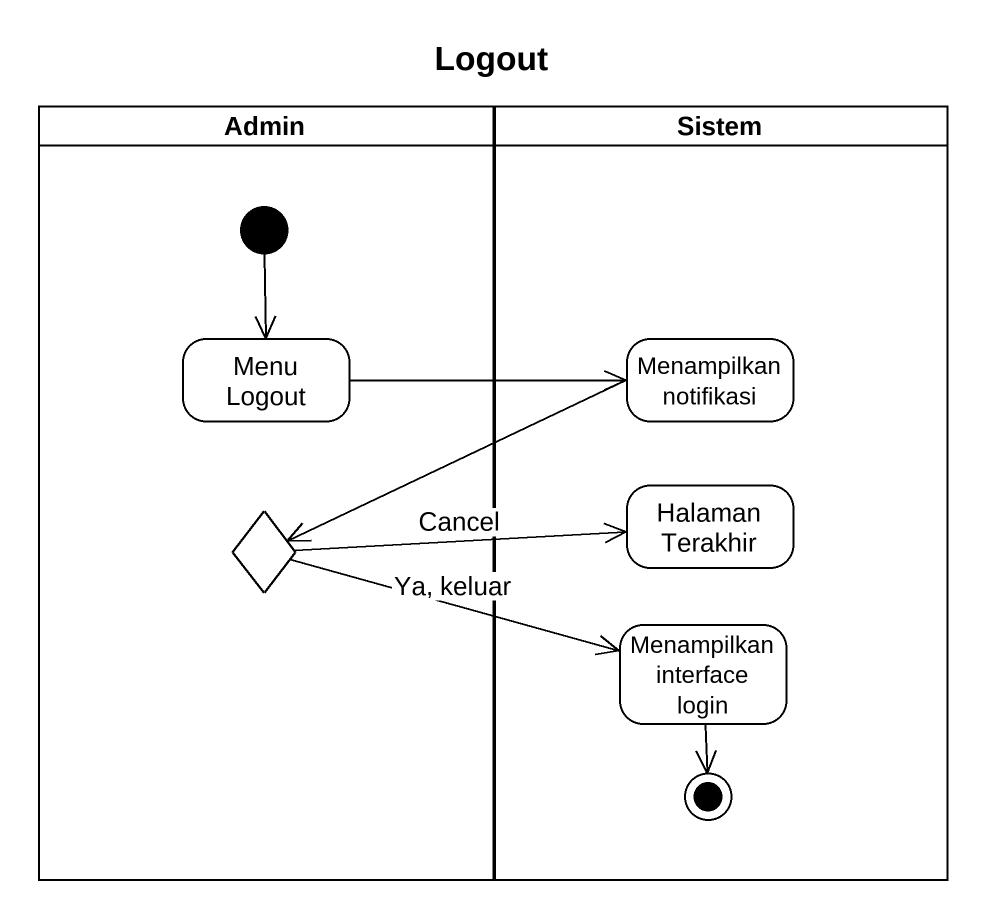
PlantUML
@startuml
title Logout
hide empty description
state Admin <<partition>> {
  state "Menu Logout" as Menu_Logout
  state choice1 <<choice>>
  [*] --> Menu_Logout
}
state Sistem <<partition>> {
  state "Menampilkan notifikasi" as Menampilkan_notifikasi
  state "Halaman Terakhir" as Halaman_Terakhir
  state "Menampilkan interface login" as Menampilkan_interface_login
  Menampilkan_interface_login --> [*]
}
Menu_Logout -right-> Menampilkan_notifikasi
Menampilkan_notifikasi -left-> choice1
choice1 -right-> Halaman_Terakhir : Cancel
choice1 -right-> Menampilkan_interface_login : Ya, keluar
@enduml
